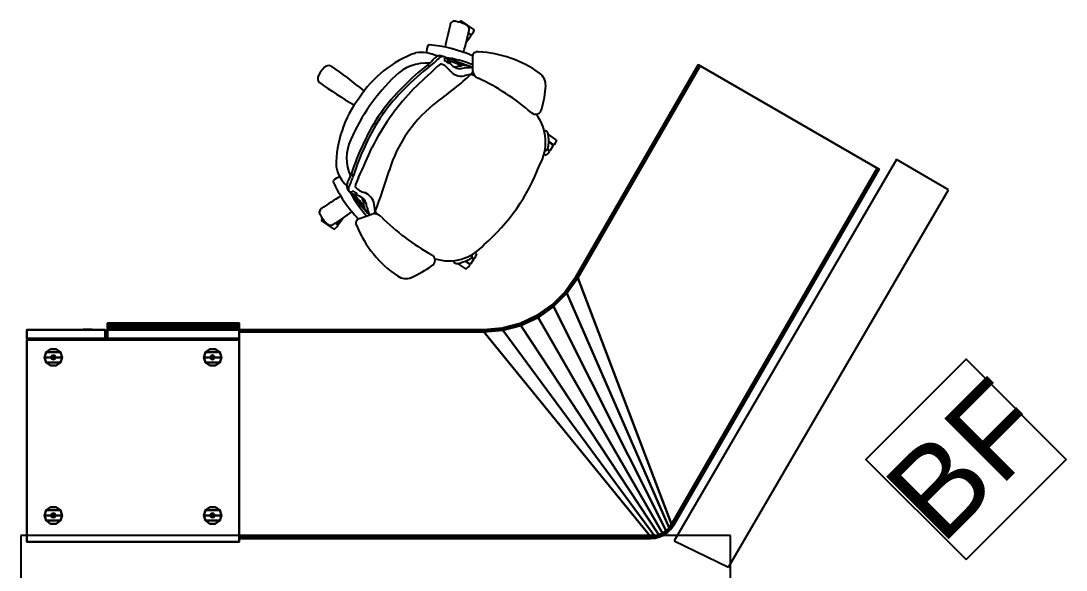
# Model space of a CAD drawing. Header units: inches. Extents: x 23 to 6400, y -2214 to 4412.
# Drawn here: x 3929.4 to 4047.6, y 4023.8 to 4085.9 of the extents above; entities that cross this region are included whole.
import ezdxf
from ezdxf.enums import TextEntityAlignment as Align

# ---------------------------------------------------------------- set-up
doc = ezdxf.new("R2010")
doc.units = ezdxf.units.IN
doc.header["$LTSCALE"] = 96
doc.header["$MEASUREMENT"] = 0
doc.layers.add('A-FURN-EXIST', color=33, linetype='Continuous')
doc.layers.add('A-Powr-Exst', color=15, linetype='Continuous')
doc.styles.add('OTJ_Title1', font='swiss.ttf')

# ---------------------------------------------------------------- blocks, each defined once
blk = doc.blocks.new('A$C63DA0F89')
at = {"color": 0, "linetype": 'ByBlock', "lineweight": -2}
blk.add_lwpolyline([(8.79, 0), (24.79, 0), (24.79, 16), (8.79, 16)], close=True, dxfattribs=at)
at = {"color": 0, "linetype": 'ByBlock', "lineweight": -2, "style": 'OTJ_Title1', "flags": 8}
blk.add_attdef('CODE', text='', height=8, dxfattribs=at).set_placement((16.79, 8), align=Align.MIDDLE)
blk = doc.blocks.new('A$C08EC3BF4')
at = {"color": 0}
for p, q in [((19.1, 104.91), (15.68, 99.04)), ((61.78, 80.01), (19.1, 104.91)), ((15.68, 99.04), (58.79, 73.89)), ((58.22, 80.26), (58.22, 0)), ((66.18, 80.26), (58.22, 80.26)), ((58.79, 73.89), (61.78, 80.01)), ((13.44, 60.54), (12.81, 59.64)), ((13.44, 60.54), (13.48, 60.56)), ((13.48, 60.56), (13.83, 60.42)), ((13.83, 60.42), (14.01, 60.29)), ((14.01, 60.29), (14.02, 60.24)), ((13.64, 59.7), (14.02, 60.24)), ((13.65, 59.71), (13.66, 59.7)), ((13.73, 59.7), (14.08, 60.2)), ((14.05, 59.67), (14.04, 59.68)), ((14.08, 60.2), (14.13, 60.21)), ((14.65, 59.85), (14.13, 60.21)), ((14.66, 59.79), (14.49, 59.56)), ((14.71, 59.75), (14.55, 59.51)), ((14.65, 59.85), (14.66, 59.79)), ((14.71, 59.75), (14.77, 59.76)), ((14.95, 59.64), (14.77, 59.76)), ((14.95, 59.64), (15.2, 59.35)), ((15.09, 59.16), (15.2, 59.31)), ((15.2, 59.35), (15.2, 59.31)), ((0.99, 51.21), (0, 49.8)), ((0.99, 51.21), (1.03, 51.23)), ((1.03, 51.23), (1.38, 51.09)), ((1.37, 50.63), (1.57, 50.91)), ((1.38, 51.09), (1.56, 50.97)), ((1.44, 50.61), (1.63, 50.87)), ((1.56, 50.97), (1.57, 50.91)), ((1.63, 50.87), (1.68, 50.88)), ((2.2, 50.52), (1.68, 50.88)), ((4.09, 51.06), (5.57, 51.08)), ((6.03, 50.93), (6.17, 51.31)), ((6.03, 50.93), (6.22, 50.11)), ((26.19, 51.39), (26.3, 51.54)), ((26.33, 51.55), (26.3, 51.54)), ((26.69, 51.42), (26.33, 51.55)), ((26.69, 51.42), (26.87, 51.29)), ((26.88, 51.23), (26.71, 51)), ((26.93, 51.19), (26.77, 50.96)), ((26.88, 51.23), (26.87, 51.29)), ((26.99, 51.2), (26.93, 51.19)), ((26.99, 51.2), (27.5, 50.84)), ((27.51, 50.79), (27.5, 50.84)), ((0, 49.76), (0, 49.8)), ((0.15, 49.56), (0, 49.76)), ((2.21, 50.46), (2.19, 50.43)), ((2.2, 50.52), (2.21, 50.46)), ((2.24, 50.42), (2.32, 50.44)), ((2.4, 50.38), (2.32, 50.44)), ((5.09, 50.58), (5.09, 50.58)), ((5.1, 49.79), (5.17, 49.34)), ((27.03, 50.58), (27.03, 50.58)), ((27.16, 50.29), (27.51, 50.79)), ((27.19, 50.21), (27.57, 50.75)), ((27.2, 50.22), (27.19, 50.23)), ((28.05, 50.31), (27.42, 49.4)), ((27.62, 50.76), (27.57, 50.75)), ((27.8, 50.63), (27.62, 50.76)), ((28.06, 50.35), (27.8, 50.63)), ((28.05, 50.31), (28.06, 50.35)), ((2.72, 46.14), (2.72, 46.15)), ((2.81, 46.01), (2.79, 46.02)), ((21.56, 40.06), (21.87, 40.32)), ((21.56, 40.06), (20.72, 39.95)), ((21.55, 39.06), (21.55, 39.06)), ((22.35, 38.28), (21.86, 39.67)), ((20.8, 38.8), (20.35, 38.7)), ((22.28, 36.46), (22.36, 36.4)), ((22.38, 36.32), (22.36, 36.4)), ((22.43, 36.31), (22.41, 36.28)), ((22.48, 36.32), (22.43, 36.31)), ((22.48, 36.32), (23, 35.95)), ((22.83, 35.64), (23.01, 35.9)), ((22.86, 35.58), (23.06, 35.86)), ((23.01, 35.9), (23, 35.95)), ((23.12, 35.87), (23.06, 35.86)), ((23.3, 35.74), (23.12, 35.87)), ((23.55, 35.46), (23.3, 35.74)), ((23.55, 35.42), (22.56, 34.01)), ((23.55, 35.42), (23.55, 35.46)), ((22.29, 34.06), (22.52, 33.99)), ((22.52, 33.99), (22.56, 34.01)), ((58.22, 0), (66.18, 0))]:
    blk.add_line(p, q, dxfattribs=at)
at = {"color": 0, "linetype": 'Continuous'}
for p, q in [((14.05, 59.67), (14.04, 59.68)), ((14.04, 59.68), (14.04, 59.68)), ((14.04, 59.68), (14.04, 59.68)), ((5.09, 50.58), (5.09, 50.58)), ((5.09, 50.58), (5.09, 50.58)), ((5.09, 50.58), (5.09, 50.58)), ((27.03, 50.58), (27.03, 50.58)), ((27.03, 50.58), (27.03, 50.58)), ((27.03, 50.58), (27.03, 50.58)), ((2.72, 46.14), (2.72, 46.15)), ((2.72, 46.15), (2.72, 46.15)), ((2.72, 46.15), (2.72, 46.15)), ((2.8, 46.02), (2.79, 46.02)), ((2.8, 46.01), (2.8, 46.02)), ((2.81, 46.01), (2.8, 46.01)), ((21.55, 39.06), (21.55, 39.06)), ((21.55, 39.06), (21.55, 39.06)), ((21.55, 39.06), (21.55, 39.06))]:
    blk.add_line(p, q, dxfattribs=at)
at = {"color": 0}
for centre, radius, start, end in [((7.28, 57.67), 1.68, 88.3413, 144.8306), ((6.37, 46), 13.39, 74.4635, 85.9043), ((13.73, 54.1), 5.24, 60.2874, 127.3793), ((12.84, 59.22), 0.418, 94.0643, 186.2869), ((13.58, 54.85), 4.85, 84.4733, 99.125), ((13.98, 58.48), 1.2, 65.5957, 86.7626), ((14.26, 59.21), 0.417, 5.7738, 58.5728), ((16.3, 51.19), 12.8, 144.3542, 177.4465), ((9.84, 58.2), 0.708, 317.6016, 80.777), ((8.37, 37.75), 22.37, 40.8423, 69.1576), ((30.31, 40.49), 26.35, 139.1711, 154.8262), ((21.9, 48.38), 5.24, 342.6212, 49.7126), ((18.2, 44.88), 15.54, 156.5275, 175.3085), ((4.05, 51.61), 0.548, 164.4072, 274.4141), ((17.31, 46.11), 13.31, 158.1789, 171.8956), ((6.3, 50.31), 1.24, 145.0033, 167.3254), ((5.61, 50.57), 0.55, 115.8767, 126.1554), ((53.41, 51.7), 48.13, 180.8147, 181.8651), ((5.54, 52.07), 0.992, 271.7837, 338.343), ((5.61, 50.57), 0.55, 40.8654, 74.4746), ((-30.68, 18.14), 49.22, 36.1018, 41.7721), ((26.53, 50.62), 0.417, 51.4272, 104.2262), ((25.93, 50.11), 1.2, 23.2374, 44.4043), ((4.67, 48.36), 4.68, 156.293, 169.5626), ((0.96, 50.11), 0.59, 84.5461, 167.7758), ((-4.46, 23.92), 27.33, 72.955, 78.439), ((116.94, 7.99), 119.68, 159.1569, 160.4724), ((-3.97, 52.38), 9.32, 333.744, 343.9291), ((7.92, 49.78), 2.94, 164.3455, 179.6886), ((5.04, 49.78), 0.0616, 10.127, 160.4725), ((4.03, 49.68), 1.36, 322.5491, 19.7693), ((4.51, 49.83), 1.73, 310.9566, 9.2355), ((22.66, 48.49), 4.85, 10.875, 25.5267), ((0.53, 49.02), 0.496, 158.4053, 265.145), ((11.75, 92.52), 45.41, 255.6355, 258.853), ((2.52, 51.26), 3.54, 303.4698, 317.0615), ((7.23, 46.42), 2.63, 126.9991, 154.4546), ((4.5, 49.18), 0.688, 331.8448, 13.2431), ((27.02, 49.29), 0.418, 283.7131, 15.9357), ((4.74, 47.39), 0.8, 155.5285, 229.8645), ((4.9, 47.48), 0.919, 145.4214, 164.4379), ((4.54, 47.68), 0.512, 168.4737, 221.2321), ((4.33, 47.6), 0.348, 67.7618, 147.992), ((4.9, 47.54), 0.887, 125.4319, 148.5081), ((-3.34, 39.63), 10.75, 38.075, 45.8212), ((4.64, 47.96), 0.393, 69.7751, 129.8413), ((4.48, 47.96), 0.0489, 251.0386, 330.3921), ((5.34, 47.6), 0.888, 128.4074, 157.3483), ((4.77, 48.3), 0.023, 334.0607, 73.2322), ((7.4, 48.92), 2.89, 208.2225, 231.0648), ((2.86, 46.14), 0.142, 177.884, 248.8399), ((7.72, 45.26), 4.15, 153.6599, 188.6934), ((-6.01, 36.24), 14.69, 41.838, 45.8302), ((9.7, 45.85), 4.94, 175.6399, 225.2045), ((4.4, 46.69), 0.835, 309.5676, 329.2262), ((25.27, 61.78), 25.44, 217.6106, 226.2806), ((59.62, 95.03), 72.51, 221.8265, 224.6201), ((21.32, 56.25), 15.25, 216.6442, 253.358), ((3.45, 59.3), 26.35, 315.1738, 330.8289), ((27.09, 46.13), 0.708, 29.223, 152.3984), ((16.8, 38.69), 13.39, 24.0957, 35.5365), ((3.45, 47.62), 1.74, 248.3236, 275.7926), ((25.09, 61.57), 25.44, 217.6106, 226.2806), ((15.56, 48.93), 12.68, 199.7991, 237.3819), ((26.9, 64.46), 27.77, 227.135, 242.9624), ((27.47, 43.54), 1.68, 325.1694, 21.6587), ((21.69, 56.78), 19.65, 223.7774, 246.2226), ((21.88, 56.99), 19.65, 223.7774, 246.2226), ((18.28, 49.8), 12.8, 292.5535, 325.6458), ((22.66, 58.16), 22.82, 223.8813, 246.119), ((3.3, -5.66), 49.22, 68.2279, 73.8982), ((22.8, 39.98), 0.992, 131.657, 198.2163), ((24.15, 59.43), 22.82, 243.4709, 253.0048), ((-560.76, -1254), 1415.76, 65.88356, 66.03577), ((21.04, 38.26), 1.73, 100.7645, 159.0434), ((13.17, 49.01), 13.31, 298.1044, 311.8211), ((-56.72, 129.59), 119.68, 309.5276, 310.8431), ((21.06, 37.75), 1.36, 90.2307, 147.4509), ((19.83, 41.45), 2.94, 290.3114, 305.6545), ((6.08, 84.85), 48.13, 288.1349, 289.1853), ((20.88, 40.1), 1.24, 302.6746, 324.9967), ((21.37, 39.54), 0.55, 35.5254, 69.1346), ((21.37, 39.54), 0.55, 343.8446, 354.1233), ((38.7, 12.69), 40.36, 139.6916, 146.3618), ((16.42, 48.33), 12.68, 232.6181, 270.2009), ((25.03, 61.6), 25.44, 243.7194, 252.3894), ((19.2, 40.66), 2.89, 238.9352, 261.7775), ((11.71, 49.43), 15.54, 294.6915, 313.4725), ((16.91, 39.64), 2.63, 315.5454, 343.0009), ((18.66, 38.27), 0.888, 312.6517, 341.5926), ((19.52, 37.97), 0.023, 36.7678, 135.9393), ((19.24, 37.73), 0.393, 340.1587, 40.2249), ((26.34, 31.16), 9.32, 126.0709, 136.256), ((23.07, 36.87), 3.54, 152.9385, 166.5302), ((20.43, 38.02), 0.688, 96.7569, 138.1552), ((20.81, 38.74), 0.0616, 309.5275, 99.873), ((-0.23, 20.96), 27.33, 39.1563, 39.6871), ((22.88, 38.43), 0.548, 195.5859, 305.5928), ((-25.55, 57.68), 40.36, 323.6382, 330.3084), ((15.53, 41.77), 4.94, 244.7955, 294.3601), ((15.65, 39.71), 4.15, 281.3066, 316.3401), ((18.13, 37.08), 0.835, 140.7738, 160.4324), ((11.87, 23.72), 14.69, 64.1698, 68.162), ((14.15, 27.39), 10.75, 64.1788, 71.925), ((18.67, 37.64), 0.8, 240.1355, 314.4715), ((19.01, 37.54), 0.512, 248.7679, 301.5263), ((18.7, 37.82), 0.919, 305.5621, 324.5786), ((19.3, 37.58), 0.0489, 139.6079, 218.9614), ((19, 37.32), 0.348, 322.008, 42.2382), ((18.75, 37.84), 0.887, 321.4919, 344.5681), ((-0.23, 20.96), 27.33, 31.561, 37.045), ((19.33, 36.5), 1.74, 194.2074, 221.6764), ((58.68, 59.66), 45.41, 211.147, 214.3645), ((5.7, 34.78), 0.648, 156.2382, 224.7345), ((8.16, 37.45), 4.28, 226.8902, 242.2976), ((18.15, 35.45), 0.151, 223.7089, 291.2298), ((19.61, 37.9), 4.68, 300.4374, 313.707), ((22.52, 35.01), 0.59, 302.2242, 25.4539), ((6.5, 34.23), 0.658, 240.578, 313.1097), ((21.65, 34.24), 0.496, 204.855, 311.5947)]:
    blk.add_arc(centre, radius, start, end, dxfattribs=at)
at = {"color": 0, "text_generation_flag": 4, "flags": 1}
for tag, p, rotation in [('CAPGC', (58.93, 24.67, 28.25), 90), ('CAPDH', (58.93, 24.67, 28.25), 90), ('CAPQT', (58.93, 24.67, 28.25), 90), ('CAPMC', (58.93, 24.67, 28.25), 90), ('CAPMG', (58.93, 24.67, 28.25), 90), ('CAPPN', (58.93, 24.67, 28.25), 90), ('CAPGC', (66.08, 24.47), 270), ('CAPDH', (66.08, 24.47), 270), ('CAPQT', (66.08, 24.47), 270), ('CAPMC', (66.08, 24.47), 270), ('CAPMG', (66.08, 24.47), 270), ('CAPPN', (66.08, 24.47), 270), ('CAPGC', (58.93, 0.67), 90), ('CAPDH', (58.93, 0.67), 90), ('CAPQT', (58.93, 0.67), 90), ('CAPMC', (58.93, 0.67), 90), ('CAPMG', (58.93, 0.67), 90), ('CAPPN', (58.93, 0.67), 90)]:
    blk.add_attdef(tag, p, '', height=0.001, rotation=rotation, dxfattribs=at)
at = {"color": 0}
mesh = blk.add_polyface(dxfattribs=at)
corners = [(34.93, 24.67, 28), (35, 24.67, 28.18), (35, 24.67, 27.07), (34.93, 24.67, 27.25), (35.18, 24.67, 27), (35.18, 24.67, 28.25), (34.75, 54.44, 28), (34.93, 52.36, 28), (34.93, 52.36, 27.25), (34.75, 54.44, 27.25), (34.21, 56.46, 28), (34.21, 56.46, 27.25), (33.32, 58.36, 27.25), (33.32, 58.36, 28), (32.12, 60.07, 27.25), (32.12, 60.07, 28), (30.64, 61.55, 27.25), (30.64, 61.55, 28), (28.93, 62.75, 27.25), (28.93, 62.75, 28), (4.99, 76.66, 28.18), (4.99, 76.66, 27.07), (5.07, 76.81, 27), (5.07, 76.81, 28.25), (4.95, 76.6, 28), (4.95, 76.6, 27.25), (16.76, 97.06, 28), (16.73, 96.99, 28.18), (16.73, 96.99, 27.07), (16.76, 97.06, 27.25), (16.64, 96.84, 27), (16.64, 96.84, 28.25), (57.85, 73.12, 28), (57.48, 73.49, 28), (57.48, 73.49, 27.25), (57.85, 73.12, 27.25), (58.15, 72.7, 28), (58.15, 72.7, 27.25), (58.37, 72.22, 27.25), (58.37, 72.22, 28), (58.51, 71.72, 27.25), (58.51, 71.72, 28), (58.56, 71.2, 27.25), (58.56, 71.2, 28), (57.06, 73.79, 28), (57.06, 73.79, 27.25), (58.48, 24.67, 28.18), (58.48, 24.67, 27.07), (58.31, 24.67, 27), (58.31, 24.67, 28.25), (58.56, 24.67, 28), (58.56, 24.67, 27.25), (58.09, 72.66, 27.07), (58.31, 72.2, 27.07), (58.44, 71.7, 27.07), (58.48, 71.2, 27.07), (57.8, 73.08, 27.07), (57.44, 73.44, 27.07), (57.02, 73.73, 27.07), (33.39, 58.4, 27.07), (32.18, 60.12, 27.07), (30.69, 61.61, 27.07), (28.97, 62.82, 27.07), (34.82, 54.46, 27.07), (34.28, 56.49, 27.07), (35, 52.36, 27.07), (57.94, 72.57, 27), (58.14, 72.14, 27), (58.26, 71.67, 27), (58.31, 71.2, 27), (57.66, 72.96, 27), (57.32, 73.3, 27), (56.93, 73.58, 27), (30.8, 61.74, 27), (32.31, 60.23, 27), (29.06, 62.97, 27), (33.54, 58.49, 27), (34.44, 56.55, 27), (34.99, 54.49, 27), (35.18, 52.36, 27), (57.44, 73.44, 28.18), (57.02, 73.73, 28.18), (57.8, 73.08, 28.18), (58.09, 72.66, 28.18), (58.31, 72.2, 28.18), (58.44, 71.7, 28.18), (58.48, 71.2, 28.18), (32.18, 60.12, 28.18), (30.69, 61.61, 28.18), (33.39, 58.4, 28.18), (28.97, 62.82, 28.18), (34.82, 54.46, 28.18), (34.28, 56.49, 28.18), (35, 52.36, 28.18), (58.14, 72.14, 28.25), (57.94, 72.57, 28.25), (58.26, 71.67, 28.25), (58.31, 71.2, 28.25), (57.32, 73.3, 28.25), (56.93, 73.58, 28.25), (57.66, 72.96, 28.25), (30.8, 61.74, 28.25), (32.31, 60.23, 28.25), (29.06, 62.97, 28.25), (33.54, 58.49, 28.25), (34.99, 54.49, 28.25), (34.44, 56.55, 28.25), (35.18, 52.36, 28.25)]
mesh.append_faces([[corners[k] for k in face] for face in [(6, 7, 8, 9), (10, 6, 9, 11), (10, 11, 12, 13), (13, 12, 14, 15), (15, 14, 16, 17), (17, 16, 18, 19), (0, 3, 8, 7), (18, 25, 24, 19), (32, 33, 34, 35), (36, 32, 35, 37), (36, 37, 38, 39), (39, 38, 40, 41), (41, 40, 42, 43), (33, 44, 45, 34), (42, 51, 50, 43), (26, 29, 45, 44), (38, 37, 52, 53), (40, 38, 53, 54), (42, 40, 54, 55), (37, 35, 56, 52), (35, 34, 57, 56), (34, 45, 58, 57), (42, 55, 47, 51), (14, 12, 59, 60), (16, 14, 60, 61), (18, 16, 61, 62), (11, 9, 63, 64), (9, 8, 65, 63), (11, 64, 59, 12), (2, 65, 8, 3), (18, 62, 21, 25), (28, 58, 45, 29), (53, 52, 66, 67), (54, 53, 67, 68), (55, 54, 68, 69), (52, 56, 70, 66), (56, 57, 71, 70), (57, 58, 72, 71), (55, 69, 48, 47), (73, 61, 60, 74), (61, 73, 75, 62), (60, 59, 76, 74), (77, 64, 63, 78), (78, 63, 65, 79), (64, 77, 76, 59), (4, 79, 65, 2), (62, 75, 22, 21), (30, 72, 58, 28), (80, 81, 44, 33), (82, 80, 33, 32), (83, 82, 32, 36), (84, 83, 36, 39), (85, 84, 39, 41), (86, 85, 41, 43), (46, 86, 43, 50), (87, 15, 17, 88), (89, 13, 15, 87), (88, 17, 19, 90), (91, 6, 10, 92), (91, 93, 7, 6), (92, 10, 13, 89), (7, 93, 1, 0), (20, 90, 19, 24), (44, 81, 27, 26), (94, 95, 83, 84), (96, 94, 84, 85), (97, 96, 85, 86), (98, 99, 81, 80), (100, 98, 80, 82), (95, 100, 82, 83), (49, 97, 86, 46), (88, 101, 102, 87), (101, 88, 90, 103), (104, 89, 87, 102), (105, 91, 92, 106), (105, 107, 93, 91), (106, 92, 89, 104), (93, 107, 5, 1), (23, 103, 90, 20), (81, 99, 31, 27)]], dxfattribs={"color": 0})
mesh.append_faces([[corners[k] for k in face] for face in [(21, 20, 24, 25), (47, 46, 50, 51)]], dxfattribs={"vtx0": -1, "color": 0})
mesh.append_faces([[corners[k] for k in face] for face in [(20, 21, 22, 23), (23, 22, 30, 31), (46, 47, 48, 49)]], dxfattribs={"vtx0": -1, "vtx2": -1, "color": 0})
mesh.append_faces([[corners[k] for k in face] for face in [(0, 1, 2, 3), (26, 27, 28, 29)]], dxfattribs={"vtx1": -1, "color": 0})
mesh.append_faces([[corners[k] for k in face] for face in [(4, 2, 1, 5), (30, 28, 27, 31), (48, 4, 5, 49)]], dxfattribs={"vtx1": -1, "vtx3": -1, "color": 0})
mesh = blk.add_polyface(dxfattribs=at)
corners = [(29.06, 62.97, 27), (56.93, 73.58, 27), (16.64, 96.84, 27), (5.07, 76.81, 27), (57.94, 72.57, 27), (33.54, 58.49, 27), (34.44, 56.55, 27), (58.14, 72.14, 27), (34.99, 54.49, 27), (58.26, 71.67, 27), (35.18, 52.36, 27), (58.31, 71.2, 27), (58.31, 24.67, 27), (35.18, 24.67, 27), (57.66, 72.96, 27), (32.31, 60.23, 27), (57.32, 73.3, 27), (30.8, 61.74, 27)]
mesh.append_faces([[corners[k] for k in face] for face in [(0, 1, 2, 3)]], dxfattribs={"vtx0": -1, "color": 0})
mesh.append_faces([[corners[k] for k in face] for face in [(4, 5, 6, 7), (8, 9, 7, 6), (9, 8, 10, 11), (5, 4, 14, 15), (15, 14, 16, 17), (1, 0, 17, 16)]], dxfattribs={"vtx0": -1, "vtx2": -1, "color": 0})
mesh.append_faces([[corners[k] for k in face] for face in [(12, 11, 10, 13)]], dxfattribs={"vtx1": -1, "color": 0})
mesh = blk.add_polyface(dxfattribs=at)
corners = [(56.93, 73.58, 28.25), (29.06, 62.97, 28.25), (5.07, 76.81, 28.25), (16.64, 96.84, 28.25), (30.8, 61.74, 28.25), (57.32, 73.3, 28.25), (57.66, 72.96, 28.25), (32.31, 60.23, 28.25), (34.44, 56.55, 28.25), (33.54, 58.49, 28.25), (57.94, 72.57, 28.25), (58.14, 72.14, 28.25), (58.26, 71.67, 28.25), (34.99, 54.49, 28.25), (35.18, 52.36, 28.25), (58.31, 71.2, 28.25), (35.18, 24.67, 28.25), (58.31, 24.67, 28.25)]
mesh.append_faces([[corners[k] for k in face] for face in [(0, 1, 2, 3)]], dxfattribs={"vtx0": -1, "color": 0})
mesh.append_faces([[corners[k] for k in face] for face in [(16, 14, 15, 17)]], dxfattribs={"vtx1": -1, "color": 0})
mesh.append_faces([[corners[k] for k in face] for face in [(4, 1, 0, 5), (5, 6, 7, 4), (8, 9, 10, 11), (11, 12, 13, 8), (14, 13, 12, 15), (6, 10, 9, 7)]], dxfattribs={"vtx1": -1, "vtx3": -1, "color": 0})
mesh = blk.add_polyface(dxfattribs=at)
corners = [(34.93, 24.67, 47.38), (34.77, 24.67, 47.34), (34.81, 24.67, 47.09), (34.93, 24.67, 47.12), (35.93, 24.67, 47.12), (35.93, 24.67, 47.38), (34.27, 9.79, 46.94), (34.24, 9.79, 46.91), (34.18, 9.79, 47.03), (34.18, 9.79, 46.94), (34.18, 9.79, 46.97), (34.52, 9.79, 47.03), (34.4, 9.79, 47), (34.31, 9.79, 47.16), (34.46, 9.79, 47.22), (34.65, 9.79, 47.09), (34.62, 9.79, 47.28), (34.81, 9.79, 47.09), (34.77, 9.79, 47.34), (34.93, 9.79, 47.38), (34.93, 9.79, 47.12), (35.93, 9.79, 47.12), (35.93, 9.79, 47.38), (34.24, 24.67, 46.91), (34.27, 24.67, 46.94), (34.18, 24.67, 47.03), (34.18, 24.67, 46.97), (34.18, 24.67, 46.94), (34.31, 24.67, 47.16), (34.4, 24.67, 47), (34.62, 24.67, 47.28), (34.46, 24.67, 47.22), (34.65, 24.67, 47.09), (34.52, 24.67, 47.03)]
mesh.append_faces([[corners[k] for k in face] for face in [(9, 10, 8, 7), (25, 26, 27, 23), (6, 24, 23, 7), (7, 23, 27, 9), (0, 19, 18, 1), (28, 13, 8, 25), (20, 3, 2, 17), (17, 2, 32, 15), (15, 32, 33, 11), (11, 33, 29, 12), (12, 29, 24, 6), (21, 4, 3, 20), (19, 0, 5, 22)]], dxfattribs={"color": 0})
mesh.append_faces([[corners[k] for k in face] for face in [(0, 3, 4, 5), (31, 14, 13, 28)]], dxfattribs={"vtx0": -1, "color": 0})
mesh.append_faces([[corners[k] for k in face] for face in [(17, 18, 19, 20), (6, 8, 13, 12), (30, 16, 14, 31), (30, 32, 2, 1), (31, 33, 32, 30), (28, 29, 33, 31)]], dxfattribs={"vtx0": -1, "vtx2": -1, "color": 0})
mesh.append_faces([[corners[k] for k in face] for face in [(21, 20, 19, 22), (23, 24, 25, 25), (8, 10, 26, 25)]], dxfattribs={"vtx1": -1, "color": 0})
mesh.append_faces([[corners[k] for k in face] for face in [(0, 1, 2, 3), (11, 12, 13, 14), (15, 11, 14, 16), (17, 15, 16, 18), (28, 25, 24, 29)]], dxfattribs={"vtx1": -1, "vtx3": -1, "color": 0})
mesh.append_faces([[corners[k] for k in face] for face in [(9, 27, 26, 10), (1, 18, 16, 30)]], dxfattribs={"vtx2": -1, "color": 0})
mesh.append_faces([[corners[k] for k in face] for face in [(6, 7, 8, 8)]], dxfattribs={"vtx3": -1, "color": 0})
mesh = blk.add_polyface(dxfattribs=at)
corners = [(35.93, 9.79, 35.38), (34.93, 9.79, 35.38), (34.93, 9.79, 35.62), (35.93, 9.79, 35.62), (34.81, 9.79, 35.38), (34.77, 9.79, 35.59), (34.65, 9.79, 35.34), (34.62, 9.79, 35.53), (34.27, 9.79, 35.19), (34.18, 9.79, 35.31), (34.31, 9.79, 35.41), (34.4, 9.79, 35.25), (34.18, 9.79, 35.19), (34.18, 9.79, 35.25), (34.24, 9.79, 35.19), (34.52, 9.79, 35.31), (34.46, 9.79, 35.47), (34.31, 24.67, 35.41), (34.18, 24.67, 35.31), (34.27, 24.67, 35.19), (34.4, 24.67, 35.25), (34.18, 24.67, 35.25), (34.18, 24.67, 35.19), (34.24, 24.67, 35.19), (34.52, 24.67, 35.31), (34.46, 24.67, 35.47), (34.65, 24.67, 35.34), (34.62, 24.67, 35.53), (34.93, 24.67, 35.62), (34.93, 24.67, 35.38), (35.93, 24.67, 35.38), (35.93, 24.67, 35.62), (34.77, 24.67, 35.59), (34.81, 24.67, 35.38)]
mesh.append_faces([[corners[k] for k in face] for face in [(12, 13, 9, 14), (18, 21, 22, 23), (2, 28, 31, 3), (6, 26, 24, 15), (4, 33, 26, 6), (17, 10, 9, 18), (28, 2, 5, 32)]], dxfattribs={"color": 0})
mesh.append_faces([[corners[k] for k in face] for face in [(28, 29, 30, 31), (11, 20, 19, 8), (1, 29, 33, 4), (25, 16, 10, 17), (14, 23, 22, 12)]], dxfattribs={"vtx0": -1, "color": 0})
mesh.append_faces([[corners[k] for k in face] for face in [(4, 5, 2, 1), (8, 9, 10, 11), (17, 20, 24, 25), (25, 24, 26, 27), (27, 26, 33, 32), (27, 7, 16, 25)]], dxfattribs={"vtx0": -1, "vtx2": -1, "color": 0})
mesh.append_faces([[corners[k] for k in face] for face in [(0, 1, 2, 3), (23, 19, 18, 18), (9, 13, 21, 18)]], dxfattribs={"vtx1": -1, "color": 0})
mesh.append_faces([[corners[k] for k in face] for face in [(4, 6, 7, 5), (15, 11, 10, 16), (6, 15, 16, 7), (17, 18, 19, 20), (28, 32, 33, 29)]], dxfattribs={"vtx1": -1, "vtx3": -1, "color": 0})
mesh.append_faces([[corners[k] for k in face] for face in [(0, 30, 29, 1), (15, 24, 20, 11), (32, 5, 7, 27), (12, 22, 21, 13), (8, 19, 23, 14)]], dxfattribs={"vtx2": -1, "color": 0})
mesh.append_faces([[corners[k] for k in face] for face in [(8, 14, 9, 9)]], dxfattribs={"vtx3": -1, "color": 0})
mesh = blk.add_polyface(dxfattribs=at)
corners = [(35.93, 9.79, 23.62), (34.93, 9.79, 23.62), (34.93, 9.79, 23.88), (35.93, 9.79, 23.88), (34.81, 9.79, 23.62), (34.77, 9.79, 23.84), (34.65, 9.79, 23.59), (34.62, 9.79, 23.81), (34.52, 9.79, 23.56), (34.46, 9.79, 23.75), (34.27, 9.79, 23.44), (34.18, 9.79, 23.56), (34.31, 9.79, 23.66), (34.4, 9.79, 23.5), (34.18, 9.79, 23.44), (34.18, 9.79, 23.5), (34.24, 9.79, 23.44), (34.31, 24.67, 23.66), (34.18, 24.67, 23.56), (34.27, 24.67, 23.44), (34.4, 24.67, 23.5), (34.18, 24.67, 23.5), (34.18, 24.67, 23.44), (34.24, 24.67, 23.44), (34.52, 24.67, 23.56), (34.46, 24.67, 23.75), (34.65, 24.67, 23.59), (34.62, 24.67, 23.81), (34.93, 24.67, 23.88), (34.93, 24.67, 23.62), (35.93, 24.67, 23.62), (35.93, 24.67, 23.88), (34.77, 24.67, 23.84), (34.81, 24.67, 23.62)]
mesh.append_faces([[corners[k] for k in face] for face in [(14, 15, 11, 16), (18, 21, 22, 23), (2, 28, 31, 3), (6, 26, 24, 8), (4, 33, 26, 6), (17, 12, 11, 18), (25, 9, 12, 17), (27, 7, 9, 25)]], dxfattribs={"color": 0})
mesh.append_faces([[corners[k] for k in face] for face in [(28, 29, 30, 31), (13, 20, 19, 10), (1, 29, 33, 4), (32, 5, 7, 27), (16, 23, 22, 14)]], dxfattribs={"vtx0": -1, "color": 0})
mesh.append_faces([[corners[k] for k in face] for face in [(4, 5, 2, 1), (10, 11, 12, 13), (17, 20, 24, 25), (25, 24, 26, 27), (27, 26, 33, 32)]], dxfattribs={"vtx0": -1, "vtx2": -1, "color": 0})
mesh.append_faces([[corners[k] for k in face] for face in [(0, 1, 2, 3), (23, 19, 18, 18), (11, 15, 21, 18)]], dxfattribs={"vtx1": -1, "color": 0})
mesh.append_faces([[corners[k] for k in face] for face in [(4, 6, 7, 5), (6, 8, 9, 7), (8, 13, 12, 9), (17, 18, 19, 20), (28, 32, 33, 29)]], dxfattribs={"vtx1": -1, "vtx3": -1, "color": 0})
mesh.append_faces([[corners[k] for k in face] for face in [(0, 30, 29, 1), (8, 24, 20, 13), (28, 2, 5, 32), (14, 22, 21, 15), (10, 19, 23, 16)]], dxfattribs={"vtx2": -1, "color": 0})
mesh.append_faces([[corners[k] for k in face] for face in [(10, 16, 11, 11)]], dxfattribs={"vtx3": -1, "color": 0})
mesh = blk.add_polyface(dxfattribs=at)
corners = [(35.93, 9.79, 11.88), (34.93, 9.79, 11.88), (34.93, 9.79, 12.12), (35.93, 9.79, 12.12), (34.81, 9.79, 11.88), (34.77, 9.79, 12.09), (34.65, 9.79, 11.84), (34.62, 9.79, 12.06), (34.52, 9.79, 11.81), (34.46, 9.79, 12), (34.27, 9.79, 11.69), (34.18, 9.79, 11.81), (34.31, 9.79, 11.91), (34.4, 9.79, 11.75), (34.18, 9.79, 11.72), (34.18, 9.79, 11.75), (34.24, 9.79, 11.69), (34.31, 24.67, 11.91), (34.18, 24.67, 11.81), (34.27, 24.67, 11.69), (34.4, 24.67, 11.75), (34.18, 24.67, 11.75), (34.18, 24.67, 11.72), (34.24, 24.67, 11.69), (34.52, 24.67, 11.81), (34.46, 24.67, 12), (34.65, 24.67, 11.84), (34.62, 24.67, 12.06), (34.93, 24.67, 12.12), (34.93, 24.67, 11.88), (35.93, 24.67, 11.88), (35.93, 24.67, 12.12), (34.77, 24.67, 12.09), (34.81, 24.67, 11.88)]
mesh.append_faces([[corners[k] for k in face] for face in [(14, 15, 11, 16), (18, 21, 22, 23), (2, 28, 31, 3), (6, 26, 24, 8), (4, 33, 26, 6), (17, 12, 11, 18), (25, 9, 12, 17), (27, 7, 9, 25), (16, 23, 22, 14), (10, 19, 23, 16)]], dxfattribs={"color": 0})
mesh.append_faces([[corners[k] for k in face] for face in [(28, 29, 30, 31), (13, 20, 19, 10), (1, 29, 33, 4), (32, 5, 7, 27)]], dxfattribs={"vtx0": -1, "color": 0})
mesh.append_faces([[corners[k] for k in face] for face in [(4, 5, 2, 1), (10, 11, 12, 13), (17, 20, 24, 25), (25, 24, 26, 27), (27, 26, 33, 32)]], dxfattribs={"vtx0": -1, "vtx2": -1, "color": 0})
mesh.append_faces([[corners[k] for k in face] for face in [(0, 1, 2, 3), (23, 19, 18, 18), (11, 15, 21, 18)]], dxfattribs={"vtx1": -1, "color": 0})
mesh.append_faces([[corners[k] for k in face] for face in [(4, 6, 7, 5), (6, 8, 9, 7), (8, 13, 12, 9), (17, 18, 19, 20), (28, 32, 33, 29)]], dxfattribs={"vtx1": -1, "vtx3": -1, "color": 0})
mesh.append_faces([[corners[k] for k in face] for face in [(0, 30, 29, 1), (8, 24, 20, 13), (28, 2, 5, 32), (14, 22, 21, 15)]], dxfattribs={"vtx2": -1, "color": 0})
mesh.append_faces([[corners[k] for k in face] for face in [(10, 16, 11, 11)]], dxfattribs={"vtx3": -1, "color": 0})
mesh = blk.add_polyface(dxfattribs=at)
corners = [(34.93, 9.79, 47.12), (35.93, 9.79, 47.12), (35.93, 9.79, 35.75), (34.93, 9.79, 35.75), (34.93, 24.67, 47.12), (34.93, 24.67, 35.75), (35.93, 24.67, 35.75), (35.93, 24.67, 47.12)]
mesh.append_faces([[corners[k] for k in face] for face in [(0, 1, 2, 3), (4, 5, 6, 7), (3, 5, 4, 0), (2, 6, 5, 3), (1, 0, 4, 7)]], dxfattribs={"color": 0})
mesh = blk.add_polyface(dxfattribs=at)
corners = [(34.93, 9.79, 63.53), (35.93, 9.79, 63.53), (35.93, 9.79, 47.47), (34.93, 9.79, 47.47), (34.93, 24.67, 63.53), (34.93, 24.67, 47.47), (35.93, 24.67, 47.47), (35.93, 24.67, 63.53)]
mesh.append_faces([[corners[k] for k in face] for face in [(0, 1, 2, 3), (4, 5, 6, 7), (3, 5, 4, 0), (1, 0, 4, 7), (2, 6, 5, 3)]], dxfattribs={"color": 0})
mesh = blk.add_polyface(dxfattribs=at)
corners = [(35.93, 9.79, 35.38), (34.93, 9.79, 35.38), (34.93, 24.67, 35.38), (35.93, 24.67, 35.38), (35.93, 9.79, 24), (35.93, 24.67, 24), (34.93, 24.67, 24), (34.93, 9.79, 24)]
mesh.append_faces([[corners[k] for k in face] for face in [(0, 1, 2, 3), (4, 5, 6, 7), (2, 6, 5, 3), (7, 6, 2, 1), (1, 0, 4, 7)]], dxfattribs={"color": 0})
mesh = blk.add_polyface(dxfattribs=at)
corners = [(34.93, 9.79, 23.62), (35.93, 9.79, 23.62), (35.93, 9.79, 12.25), (34.93, 9.79, 12.25), (34.93, 24.67, 23.62), (34.93, 24.67, 12.25), (35.93, 24.67, 12.25), (35.93, 24.67, 23.62)]
mesh.append_faces([[corners[k] for k in face] for face in [(0, 1, 2, 3), (4, 5, 6, 7), (3, 5, 4, 0), (2, 6, 5, 3), (1, 0, 4, 7)]], dxfattribs={"color": 0})
mesh = blk.add_polyface(dxfattribs=at)
corners = [(34.93, 9.79, 11.88), (35.93, 9.79, 11.88), (35.93, 9.79, 0.5), (34.93, 9.79, 0.5), (34.93, 24.67, 11.88), (34.93, 24.67, 0.5), (35.93, 24.67, 0.5), (35.93, 24.67, 11.88)]
mesh.append_faces([[corners[k] for k in face] for face in [(0, 1, 2, 3), (4, 5, 6, 7), (3, 5, 4, 0), (1, 0, 4, 7), (2, 6, 5, 3)]], dxfattribs={"color": 0})
mesh = blk.add_polyface(dxfattribs=at)
corners = [(58.93, 0.67, 63.53), (58.93, 24.67, 63.53), (58.93, 24.67, 0.5), (58.93, 0.67, 0.5), (36.06, 0.67, 63.53), (36.06, 24.67, 63.53), (36.06, 24.67, 0.5), (36.06, 0.67, 0.5)]
mesh.append_faces([[corners[k] for k in face] for face in [(0, 1, 2, 3), (0, 4, 5, 1), (6, 2, 1, 5), (4, 0, 3, 7), (4, 7, 6, 5), (7, 3, 2, 6)]], dxfattribs={"color": 0})
mesh = blk.add_polyface(dxfattribs=at)
corners = [(38.06, 22.67), (38.06, 22.67, 0.12), (37.46, 22.48, 0.12), (37.46, 22.48), (38.65, 22.48), (38.65, 22.48, 0.12), (37.12, 21.36), (37.12, 21.36, 0.12), (37.46, 20.86, 0.12), (37.46, 20.86), (37.12, 21.98), (37.12, 21.98, 0.12), (38.06, 20.67), (38.06, 20.67, 0.12), (38.65, 20.86, 0.12), (38.65, 20.86), (38.99, 21.36, 0.12), (38.99, 21.36), (38.99, 21.98, 0.12), (38.99, 21.98)]
mesh.append_faces([[corners[k] for k in face] for face in [(0, 1, 2, 3), (4, 5, 1, 0), (6, 7, 8, 9), (10, 11, 7, 6), (12, 13, 14, 15), (15, 14, 16, 17), (17, 16, 18, 19), (9, 8, 13, 12), (3, 2, 11, 10), (19, 18, 5, 4)]], dxfattribs={"color": 0})
mesh.append_faces([[corners[k] for k in face] for face in [(14, 5, 18, 16)]], dxfattribs={"vtx0": -1, "color": 0})
mesh.append_faces([[corners[k] for k in face] for face in [(13, 1, 5, 14)]], dxfattribs={"vtx0": -1, "vtx2": -1, "color": 0})
mesh.append_faces([[corners[k] for k in face] for face in [(13, 8, 2, 1)]], dxfattribs={"vtx1": -1, "vtx3": -1, "color": 0})
mesh.append_faces([[corners[k] for k in face] for face in [(8, 7, 11, 2)]], dxfattribs={"vtx3": -1, "color": 0})
mesh = blk.add_polyface(dxfattribs=at)
corners = [(55.34, 20.86), (55.34, 20.86, 0.12), (55.93, 20.67, 0.12), (55.93, 20.67), (56.52, 20.86), (56.52, 20.86, 0.12), (56.87, 21.36, 0.12), (56.87, 21.36), (54.99, 21.36), (54.99, 21.36, 0.12), (56.87, 21.98), (56.87, 21.98, 0.12), (56.52, 22.48, 0.12), (56.52, 22.48), (55.93, 22.67), (55.93, 22.67, 0.12), (55.34, 22.48, 0.12), (55.34, 22.48), (54.99, 21.98, 0.12), (54.99, 21.98)]
mesh.append_faces([[corners[k] for k in face] for face in [(0, 1, 2, 3), (4, 5, 6, 7), (3, 2, 5, 4), (8, 9, 1, 0), (10, 11, 12, 13), (14, 15, 16, 17), (13, 12, 15, 14), (17, 16, 18, 19), (7, 6, 11, 10), (19, 18, 9, 8)]], dxfattribs={"color": 0})
mesh.append_faces([[corners[k] for k in face] for face in [(5, 12, 11, 6)]], dxfattribs={"vtx0": -1, "color": 0})
mesh.append_faces([[corners[k] for k in face] for face in [(2, 15, 12, 5)]], dxfattribs={"vtx0": -1, "vtx2": -1, "color": 0})
mesh.append_faces([[corners[k] for k in face] for face in [(2, 1, 16, 15)]], dxfattribs={"vtx1": -1, "vtx3": -1, "color": 0})
mesh.append_faces([[corners[k] for k in face] for face in [(1, 9, 18, 16)]], dxfattribs={"vtx3": -1, "color": 0})
mesh = blk.add_polyface(dxfattribs=at)
corners = [(37.81, 21.67, 0.5), (37.87, 21.51, 0.5), (37.87, 21.51, 0.12), (37.81, 21.67, 0.12), (37.87, 21.83, 0.12), (37.87, 21.83, 0.5), (37.99, 21.92, 0.12), (38.12, 21.92, 0.12), (38.12, 21.92, 0.5), (37.99, 21.92, 0.5), (38.24, 21.83, 0.12), (38.24, 21.83, 0.5), (37.99, 21.42, 0.5), (38.12, 21.42, 0.5), (38.12, 21.42, 0.12), (37.99, 21.42, 0.12), (38.24, 21.51, 0.5), (38.24, 21.51, 0.12), (38.31, 21.67, 0.5), (38.31, 21.67, 0.12)]
mesh.append_faces([[corners[k] for k in face] for face in [(0, 1, 2, 3), (3, 4, 5, 0), (6, 7, 8, 9), (7, 10, 11, 8), (12, 13, 14, 15), (13, 16, 17, 14), (16, 18, 19, 17), (10, 19, 18, 11), (1, 12, 15, 2), (4, 6, 9, 5)]], dxfattribs={"color": 0})
mesh = blk.add_polyface(dxfattribs=at)
corners = [(55.87, 21.92, 0.12), (55.99, 21.92, 0.12), (55.99, 21.92, 0.5), (55.87, 21.92, 0.5), (55.74, 21.83, 0.12), (55.74, 21.83, 0.5), (56.12, 21.83, 0.12), (56.12, 21.83, 0.5), (55.87, 21.42, 0.5), (55.99, 21.42, 0.5), (55.99, 21.42, 0.12), (55.87, 21.42, 0.12), (55.74, 21.51, 0.5), (55.74, 21.51, 0.12), (56.12, 21.51, 0.5), (56.18, 21.67, 0.5), (56.18, 21.67, 0.12), (56.12, 21.51, 0.12), (55.68, 21.67, 0.5), (55.68, 21.67, 0.12)]
mesh.append_faces([[corners[k] for k in face] for face in [(0, 1, 2, 3), (4, 0, 3, 5), (1, 6, 7, 2), (8, 9, 10, 11), (12, 8, 11, 13), (14, 15, 16, 17), (9, 14, 17, 10), (18, 12, 13, 19), (6, 16, 15, 7), (19, 4, 5, 18)]], dxfattribs={"color": 0})
mesh = blk.add_polyface(dxfattribs=at)
corners = [(35.93, 0.67, 63.53), (34.93, 0.67, 63.53), (34.93, 9.54, 63.53), (35.93, 9.54, 63.53), (34.93, 0.67, 0.5), (34.93, 9.54, 0.5), (35.93, 0.67, 0.5), (35.93, 9.54, 0.5)]
mesh.append_faces([[corners[k] for k in face] for face in [(0, 1, 2, 3), (4, 5, 2, 1), (1, 0, 6, 4), (2, 5, 7, 3), (4, 6, 7, 5)]], dxfattribs={"color": 0})
mesh = blk.add_polyface(dxfattribs=at)
corners = [(34.9, 7.04, 49.47), (34.9, 7.11, 49.22), (34.9, 7.79, 49.91), (34.9, 7.54, 49.97), (34.9, 7.29, 49.91), (34.9, 7.11, 49.72), (34.9, 7.54, 48.97), (34.9, 7.79, 49.06), (34.9, 7.98, 49.22), (34.9, 8.04, 49.47), (34.9, 7.29, 49.06), (34.9, 7.98, 49.72)]
mesh.append_faces([[corners[k] for k in face] for face in [(0, 3, 4, 5)]], dxfattribs={"vtx0": -1, "color": 0})
mesh.append_faces([[corners[k] for k in face] for face in [(0, 1, 2, 3), (10, 6, 9, 11), (1, 10, 11, 2)]], dxfattribs={"vtx1": -1, "vtx3": -1, "color": 0})
mesh.append_faces([[corners[k] for k in face] for face in [(6, 7, 8, 9)]], dxfattribs={"vtx3": -1, "color": 0})
mesh = blk.add_polyface(dxfattribs=at)
corners = [(38.06, 4.67), (38.06, 4.67, 0.12), (37.46, 4.48, 0.12), (37.46, 4.48), (38.65, 4.48), (38.65, 4.48, 0.12), (37.12, 3.98, 0.12), (37.12, 3.98), (38.99, 3.98), (38.99, 3.98, 0.12), (37.12, 3.36), (37.12, 3.36, 0.12), (37.46, 2.86, 0.12), (37.46, 2.86), (38.06, 2.67), (38.06, 2.67, 0.12), (38.65, 2.86, 0.12), (38.65, 2.86), (38.99, 3.36, 0.12), (38.99, 3.36)]
mesh.append_faces([[corners[k] for k in face] for face in [(0, 1, 2, 3), (4, 5, 1, 0), (3, 2, 6, 7), (8, 9, 5, 4), (10, 11, 12, 13), (14, 15, 16, 17), (17, 16, 18, 19), (13, 12, 15, 14), (7, 6, 11, 10), (19, 18, 9, 8)]], dxfattribs={"color": 0})
mesh.append_faces([[corners[k] for k in face] for face in [(16, 5, 9, 18)]], dxfattribs={"vtx0": -1, "color": 0})
mesh.append_faces([[corners[k] for k in face] for face in [(15, 1, 5, 16)]], dxfattribs={"vtx0": -1, "vtx2": -1, "color": 0})
mesh.append_faces([[corners[k] for k in face] for face in [(15, 12, 2, 1)]], dxfattribs={"vtx1": -1, "vtx3": -1, "color": 0})
mesh.append_faces([[corners[k] for k in face] for face in [(12, 11, 6, 2)]], dxfattribs={"vtx3": -1, "color": 0})
mesh = blk.add_polyface(dxfattribs=at)
corners = [(37.81, 3.67, 0.5), (37.87, 3.51, 0.5), (37.87, 3.51, 0.12), (37.81, 3.67, 0.12), (37.87, 3.83, 0.12), (37.87, 3.83, 0.5), (37.99, 3.92, 0.12), (38.12, 3.92, 0.12), (38.12, 3.92, 0.5), (37.99, 3.92, 0.5), (38.24, 3.83, 0.12), (38.24, 3.83, 0.5), (37.99, 3.42, 0.5), (38.12, 3.42, 0.5), (38.12, 3.42, 0.12), (37.99, 3.42, 0.12), (38.24, 3.51, 0.5), (38.24, 3.51, 0.12), (38.31, 3.67, 0.5), (38.31, 3.67, 0.12)]
mesh.append_faces([[corners[k] for k in face] for face in [(0, 1, 2, 3), (3, 4, 5, 0), (6, 7, 8, 9), (7, 10, 11, 8), (12, 13, 14, 15), (13, 16, 17, 14), (16, 18, 19, 17), (10, 19, 18, 11), (1, 12, 15, 2), (4, 6, 9, 5)]], dxfattribs={"color": 0})
mesh = blk.add_polyface(dxfattribs=at)
corners = [(55.34, 2.86), (55.34, 2.86, 0.12), (55.93, 2.67, 0.12), (55.93, 2.67), (56.52, 2.86, 0.12), (56.52, 2.86), (56.87, 3.98), (56.87, 3.98, 0.12), (56.52, 4.48, 0.12), (56.52, 4.48), (56.87, 3.36), (56.87, 3.36, 0.12), (55.93, 4.67), (55.93, 4.67, 0.12), (55.34, 4.48, 0.12), (55.34, 4.48), (54.99, 3.98), (54.99, 3.98, 0.12), (54.99, 3.36, 0.12), (54.99, 3.36)]
mesh.append_faces([[corners[k] for k in face] for face in [(0, 1, 2, 3), (3, 2, 4, 5), (6, 7, 8, 9), (10, 11, 7, 6), (12, 13, 14, 15), (9, 8, 13, 12), (16, 17, 18, 19), (15, 14, 17, 16), (5, 4, 11, 10), (19, 18, 1, 0)]], dxfattribs={"color": 0})
mesh.append_faces([[corners[k] for k in face] for face in [(4, 8, 7, 11)]], dxfattribs={"vtx0": -1, "color": 0})
mesh.append_faces([[corners[k] for k in face] for face in [(2, 13, 8, 4)]], dxfattribs={"vtx0": -1, "vtx2": -1, "color": 0})
mesh.append_faces([[corners[k] for k in face] for face in [(2, 1, 14, 13)]], dxfattribs={"vtx1": -1, "vtx3": -1, "color": 0})
mesh.append_faces([[corners[k] for k in face] for face in [(1, 18, 17, 14)]], dxfattribs={"vtx3": -1, "color": 0})
mesh = blk.add_polyface(dxfattribs=at)
corners = [(55.87, 3.92, 0.12), (55.99, 3.92, 0.12), (55.99, 3.92, 0.5), (55.87, 3.92, 0.5), (55.74, 3.51, 0.5), (55.87, 3.42, 0.5), (55.87, 3.42, 0.12), (55.74, 3.51, 0.12), (55.99, 3.42, 0.5), (55.99, 3.42, 0.12), (56.12, 3.83, 0.12), (56.18, 3.67, 0.12), (56.18, 3.67, 0.5), (56.12, 3.83, 0.5), (56.12, 3.51, 0.5), (56.12, 3.51, 0.12), (55.68, 3.67, 0.5), (55.68, 3.67, 0.12), (55.74, 3.83, 0.12), (55.74, 3.83, 0.5)]
mesh.append_faces([[corners[k] for k in face] for face in [(0, 1, 2, 3), (4, 5, 6, 7), (5, 8, 9, 6), (10, 11, 12, 13), (14, 12, 11, 15), (8, 14, 15, 9), (16, 4, 7, 17), (17, 18, 19, 16), (1, 10, 13, 2), (18, 0, 3, 19)]], dxfattribs={"color": 0})

msp = doc.modelspace()

# ---------------------------------------------------------------- block references
at = {"layer": 'A-FURN-EXIST', "rotation": 270}
msp.add_blockref('A$C08EC3BF4', (3929.42, 4085.92, 25.86), dxfattribs=at)
at = {"layer": 'A-Powr-Exst', "color": 15, "linetype": 'Continuous', "lineweight": -3}
ref = msp.add_blockref('A$C63DA0F89', (4030.09, 4018.8), dxfattribs=dict(at, rotation=45))
ref.add_attrib('CODE', 'BF', dxfattribs={"layer": '0', "color": 0, "linetype": 'ByBlock', "lineweight": -2, "height": 10, "rotation": 45, "style": 'OTJ_Title1', "flags": 8}).set_placement((4036.31, 4036.33), align=Align.MIDDLE)

doc.saveas('drawing.dxf')
